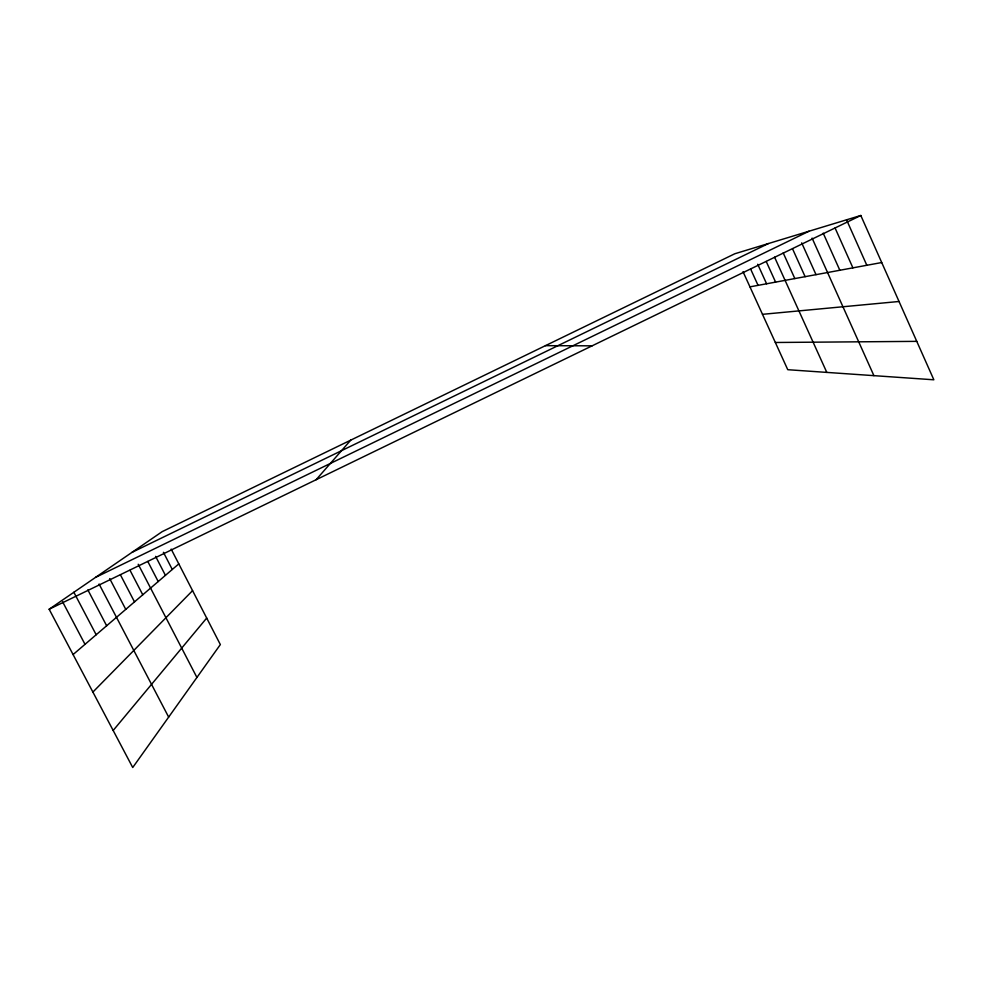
<?xml version="1.0" encoding="UTF-8"?>
<svg xmlns="http://www.w3.org/2000/svg" width="983" height="983" viewBox="0 0 983 983"><rect width="100%" height="100%" fill="white"/><g stroke="black" fill="none" stroke-linecap="round" stroke-linejoin="round"><path stroke-width="1.47" d="M113.168 730.48L206.7 618.061M316.145 479.716L350.734 440.138M92.893 692.069L192.57 590.636M73.086 654.555L178.795 563.886M171.177 549.104L220.352 644.578L132.73 767.514L49.15 609.239L162.183 531.643L734.842 253.749L860.801 215.486L933.85 379.794L787.764 369.706L743.025 271.677M132.029 552.335L768.411 243.551M95.597 577.353L808.997 231.226M49.15 609.239L860.801 215.486M749.955 286.852L881.714 262.535M762.489 314.327L899.027 301.486M775.341 342.489L916.758 341.359M545.442 345.66L592.11 345.832M73.86 592.27L96.174 634.748M62.617 601.805L85.005 644.32M87.856 589.886L106.643 625.766M109.691 578.582L125.763 609.374M99.074 584.013L168.658 717.111M130.039 570.312L142.756 594.789M120.467 574.92L134.499 601.879M155.609 556.366L165.427 575.35M147.806 561.465L158.202 581.543M138.21 564.254L196.919 677.459M163.411 552.286L172.271 569.476M757.721 264.255L766.593 283.78M750.631 269.059L758.065 285.365M774.579 257.19L826.801 372.397M766.212 261.466L775.599 282.121M792.568 248.871L805.114 276.678M783.205 252.889L794.829 278.57M812.093 238.107L873.912 375.653M801.686 242.875L816.013 274.662M835.071 227.982L852.9 267.855M823.201 233.155L839.838 270.264M846.547 219.811L866.822 265.287"/></g></svg>
